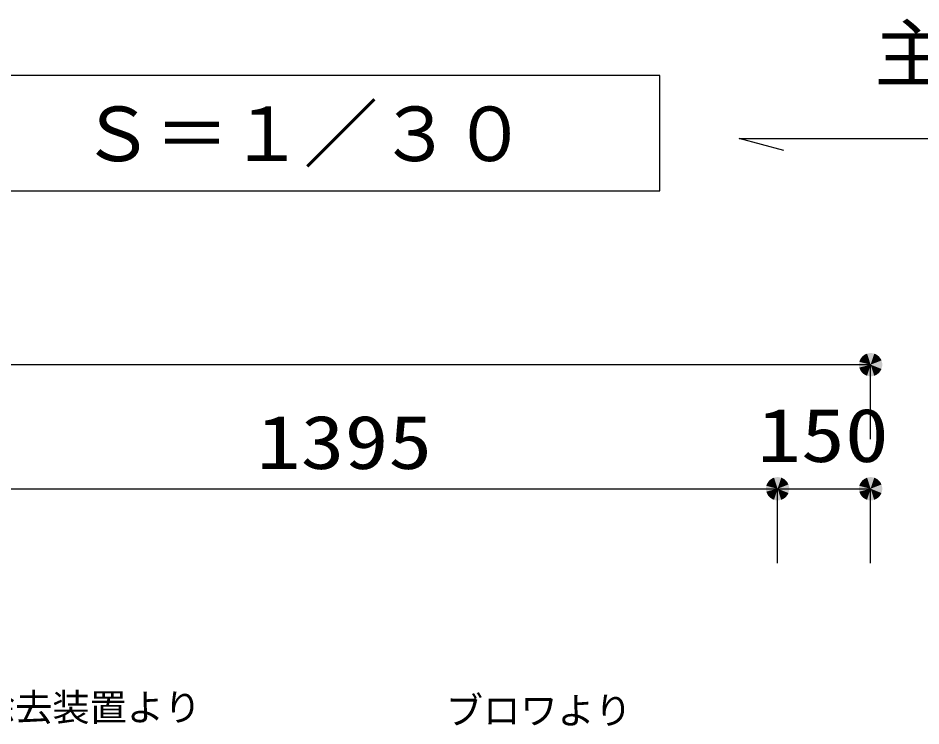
# Model space of a CAD drawing. Units: millimetres, scale not verified. Extents: x -23521 to 8910, y -6308 to 6308.
# Drawn here: x -4195 to -2740, y 1824 to 2965 of the extents above; entities that cross this region are included whole.
import ezdxf
from ezdxf.enums import TextEntityAlignment as Align

# ---------------------------------------------------------------- set-up
doc = ezdxf.new("R2010")
doc.units = ezdxf.units.MM
doc.header["$LTSCALE"] = 30
for name, color, linetype, lineweight in [('0-1_空気管', 3, 'Continuous', 25), ('0-B_3-6_SUNPO', 4, 'Continuous', 25), ('0-E_機器', 2, 'Continuous', 25), ('1-8_00クル-フ-6寸法', 132, 'Continuous', 25)]:
    doc.layers.add(name, color=color, linetype=linetype, lineweight=lineweight)
doc.styles.add('ＭＳ ゴシック', font='')
doc.styles.get('ＭＳ ゴシック').set_extended_font_data('MS Gothic')

msp = doc.modelspace()

# ---------------------------------------------------------------- linework, layer by layer
at = {"layer": '0-B_3-6_SUNPO', "color": 3}
msp.add_lwpolyline([(-2960.35, 2751.74), (-3032.79, 2771.15), (-2082.79, 2771.15), (-2155.24, 2790.57)], dxfattribs=at)
at = {"layer": '0-E_機器', "color": 3}
msp.add_lwpolyline([(-3160.35, 2686.37), (-3160.35, 2872.68), (-5189.68, 2872.68), (-5189.68, 2686.37)], close=True, dxfattribs=at)
at = {"layer": '1-8_00クル-フ-6寸法', "color": 4}
for p, q in [((-2820.63, 2406.27), (-5910.66, 2406.27)), ((-2820.63, 2286.27), (-2820.63, 2406.27)), ((-4365.66, 2206.27), (-2970.63, 2206.27)), ((-2970.63, 2086.27), (-2970.63, 2206.27)), ((-2970.63, 2086.27), (-2970.63, 2206.27)), ((-2970.63, 2206.27), (-2820.63, 2206.27)), ((-2820.63, 2086.27), (-2820.63, 2206.27))]:
    msp.add_line(p, q, dxfattribs=at)
at = {"layer": '1-8_00クル-フ-6寸法'}
for points in [[(-2820.63, 2406.27), (-2837.06, 2415.3), (-2835.79, 2417.29)], [(-2820.63, 2406.27), (-2835.79, 2417.29), (-2834.29, 2419.1)], [(-2820.63, 2406.27), (-2834.29, 2419.1), (-2832.58, 2420.71)], [(-2820.63, 2406.27), (-2832.58, 2420.71), (-2830.67, 2422.1)], [(-2820.63, 2406.27), (-2830.67, 2422.1), (-2828.61, 2423.23)], [(-2820.63, 2406.27), (-2828.61, 2423.23), (-2826.42, 2424.1)], [(-2820.63, 2406.27), (-2826.42, 2424.1), (-2824.14, 2424.68)], [(-2820.63, 2406.27), (-2824.14, 2424.68), (-2821.8, 2424.98)], [(-2820.63, 2406.27), (-2821.8, 2424.98), (-2819.45, 2424.98)], [(-2820.63, 2406.27), (-2819.45, 2424.98), (-2817.11, 2424.68)], [(-2820.63, 2406.27), (-2817.11, 2424.68), (-2814.83, 2424.1)], [(-2820.63, 2406.27), (-2814.83, 2424.1), (-2812.64, 2423.23)], [(-2820.63, 2406.27), (-2812.64, 2423.23), (-2810.58, 2422.1)], [(-2820.63, 2406.27), (-2810.58, 2422.1), (-2808.67, 2420.71)], [(-2820.63, 2406.27), (-2808.67, 2420.71), (-2806.96, 2419.1)], [(-2820.63, 2406.27), (-2806.96, 2419.1), (-2805.46, 2417.29)], [(-2820.63, 2406.27), (-2805.46, 2417.29), (-2804.19, 2415.3)], [(-2820.63, 2406.27), (-2839.38, 2406.27), (-2839.23, 2408.62)], [(-2820.63, 2406.27), (-2839.23, 2403.92), (-2839.38, 2406.27)], [(-2820.63, 2406.27), (-2839.23, 2408.62), (-2838.79, 2410.93)], [(-2820.63, 2406.27), (-2838.79, 2401.6), (-2839.23, 2403.92)], [(-2820.63, 2406.27), (-2838.79, 2410.93), (-2838.06, 2413.17)], [(-2820.63, 2406.27), (-2838.06, 2399.36), (-2838.79, 2401.6)], [(-2820.63, 2406.27), (-2838.06, 2413.17), (-2837.06, 2415.3)], [(-2820.63, 2406.27), (-2837.06, 2397.23), (-2838.06, 2399.36)], [(-2820.63, 2406.27), (-2835.79, 2395.24), (-2837.06, 2397.23)], [(-2820.63, 2406.27), (-2834.29, 2393.43), (-2835.79, 2395.24)], [(-2820.63, 2406.27), (-2832.58, 2391.82), (-2834.29, 2393.43)], [(-2820.63, 2406.27), (-2830.67, 2390.43), (-2832.58, 2391.82)], [(-2820.63, 2406.27), (-2828.61, 2389.3), (-2830.67, 2390.43)], [(-2820.63, 2406.27), (-2826.42, 2388.43), (-2828.61, 2389.3)], [(-2820.63, 2406.27), (-2824.14, 2387.85), (-2826.42, 2388.43)], [(-2820.63, 2406.27), (-2821.8, 2387.55), (-2824.14, 2387.85)], [(-2820.63, 2406.27), (-2819.45, 2387.55), (-2821.8, 2387.55)], [(-2820.63, 2406.27), (-2804.19, 2415.3), (-2803.19, 2413.17)], [(-2820.63, 2406.27), (-2803.19, 2413.17), (-2802.46, 2410.93)], [(-2820.63, 2406.27), (-2802.46, 2410.93), (-2802.02, 2408.62)], [(-2820.63, 2406.27), (-2802.02, 2408.62), (-2801.88, 2406.27)], [(-2820.63, 2406.27), (-2817.11, 2387.85), (-2819.45, 2387.55)], [(-2820.63, 2406.27), (-2814.83, 2388.43), (-2817.11, 2387.85)], [(-2820.63, 2406.27), (-2812.64, 2389.3), (-2814.83, 2388.43)], [(-2820.63, 2406.27), (-2810.58, 2390.43), (-2812.64, 2389.3)], [(-2820.63, 2406.27), (-2808.67, 2391.82), (-2810.58, 2390.43)], [(-2820.63, 2406.27), (-2806.96, 2393.43), (-2808.67, 2391.82)], [(-2820.63, 2406.27), (-2805.46, 2395.24), (-2806.96, 2393.43)], [(-2820.63, 2406.27), (-2804.19, 2397.23), (-2805.46, 2395.24)], [(-2820.63, 2406.27), (-2803.19, 2399.36), (-2804.19, 2397.23)], [(-2820.63, 2406.27), (-2802.46, 2401.6), (-2803.19, 2399.36)], [(-2820.63, 2406.27), (-2802.02, 2403.92), (-2802.46, 2401.6)], [(-2820.63, 2406.27), (-2801.88, 2406.27), (-2802.02, 2403.92)], [(-2970.63, 2206.27), (-2988.79, 2210.93), (-2988.06, 2213.17)], [(-2970.63, 2206.27), (-2988.79, 2210.93), (-2988.06, 2213.17)], [(-2970.63, 2206.27), (-2988.06, 2213.17), (-2987.06, 2215.3)], [(-2970.63, 2206.27), (-2988.06, 2213.17), (-2987.06, 2215.3)], [(-2970.63, 2206.27), (-2987.06, 2215.3), (-2985.79, 2217.29)], [(-2970.63, 2206.27), (-2987.06, 2215.3), (-2985.79, 2217.29)], [(-2970.63, 2206.27), (-2985.79, 2217.29), (-2984.29, 2219.1)], [(-2970.63, 2206.27), (-2985.79, 2217.29), (-2984.29, 2219.1)], [(-2970.63, 2206.27), (-2984.29, 2219.1), (-2982.58, 2220.71)], [(-2970.63, 2206.27), (-2984.29, 2219.1), (-2982.58, 2220.71)], [(-2970.63, 2206.27), (-2982.58, 2220.71), (-2980.67, 2222.1)], [(-2970.63, 2206.27), (-2982.58, 2220.71), (-2980.67, 2222.1)], [(-2970.63, 2206.27), (-2980.67, 2222.1), (-2978.61, 2223.23)], [(-2970.63, 2206.27), (-2980.67, 2222.1), (-2978.61, 2223.23)], [(-2970.63, 2206.27), (-2978.61, 2223.23), (-2976.42, 2224.1)], [(-2970.63, 2206.27), (-2978.61, 2223.23), (-2976.42, 2224.1)], [(-2970.63, 2206.27), (-2976.42, 2224.1), (-2974.14, 2224.68)], [(-2970.63, 2206.27), (-2976.42, 2224.1), (-2974.14, 2224.68)], [(-2970.63, 2206.27), (-2974.14, 2224.68), (-2971.8, 2224.98)], [(-2970.63, 2206.27), (-2974.14, 2224.68), (-2971.8, 2224.98)], [(-2970.63, 2206.27), (-2971.8, 2224.98), (-2969.45, 2224.98)], [(-2970.63, 2206.27), (-2971.8, 2224.98), (-2969.45, 2224.98)], [(-2970.63, 2206.27), (-2969.45, 2224.98), (-2967.11, 2224.68)], [(-2970.63, 2206.27), (-2969.45, 2224.98), (-2967.11, 2224.68)], [(-2970.63, 2206.27), (-2967.11, 2224.68), (-2964.83, 2224.1)], [(-2970.63, 2206.27), (-2967.11, 2224.68), (-2964.83, 2224.1)], [(-2970.63, 2206.27), (-2964.83, 2224.1), (-2962.64, 2223.23)], [(-2970.63, 2206.27), (-2964.83, 2224.1), (-2962.64, 2223.23)], [(-2970.63, 2206.27), (-2962.64, 2223.23), (-2960.58, 2222.1)], [(-2970.63, 2206.27), (-2962.64, 2223.23), (-2960.58, 2222.1)], [(-2970.63, 2206.27), (-2960.58, 2222.1), (-2958.67, 2220.71)], [(-2970.63, 2206.27), (-2960.58, 2222.1), (-2958.67, 2220.71)], [(-2970.63, 2206.27), (-2958.67, 2220.71), (-2956.96, 2219.1)], [(-2970.63, 2206.27), (-2958.67, 2220.71), (-2956.96, 2219.1)], [(-2970.63, 2206.27), (-2956.96, 2219.1), (-2955.46, 2217.29)], [(-2970.63, 2206.27), (-2956.96, 2219.1), (-2955.46, 2217.29)], [(-2970.63, 2206.27), (-2955.46, 2217.29), (-2954.19, 2215.3)], [(-2970.63, 2206.27), (-2955.46, 2217.29), (-2954.19, 2215.3)], [(-2970.63, 2206.27), (-2954.19, 2215.3), (-2953.19, 2213.17)], [(-2970.63, 2206.27), (-2954.19, 2215.3), (-2953.19, 2213.17)], [(-2970.63, 2206.27), (-2953.19, 2213.17), (-2952.46, 2210.93)], [(-2970.63, 2206.27), (-2953.19, 2213.17), (-2952.46, 2210.93)], [(-2820.63, 2206.27), (-2838.79, 2210.93), (-2838.06, 2213.17)], [(-2820.63, 2206.27), (-2838.06, 2213.17), (-2837.06, 2215.3)], [(-2820.63, 2206.27), (-2837.06, 2215.3), (-2835.79, 2217.29)], [(-2820.63, 2206.27), (-2835.79, 2217.29), (-2834.29, 2219.1)], [(-2820.63, 2206.27), (-2834.29, 2219.1), (-2832.58, 2220.71)], [(-2820.63, 2206.27), (-2832.58, 2220.71), (-2830.67, 2222.1)], [(-2820.63, 2206.27), (-2830.67, 2222.1), (-2828.61, 2223.23)], [(-2820.63, 2206.27), (-2828.61, 2223.23), (-2826.42, 2224.1)], [(-2820.63, 2206.27), (-2826.42, 2224.1), (-2824.14, 2224.68)], [(-2820.63, 2206.27), (-2824.14, 2224.68), (-2821.8, 2224.98)], [(-2820.63, 2206.27), (-2821.8, 2224.98), (-2819.45, 2224.98)], [(-2820.63, 2206.27), (-2819.45, 2224.98), (-2817.11, 2224.68)], [(-2820.63, 2206.27), (-2817.11, 2224.68), (-2814.83, 2224.1)], [(-2820.63, 2206.27), (-2814.83, 2224.1), (-2812.64, 2223.23)], [(-2820.63, 2206.27), (-2812.64, 2223.23), (-2810.58, 2222.1)], [(-2820.63, 2206.27), (-2810.58, 2222.1), (-2808.67, 2220.71)], [(-2820.63, 2206.27), (-2808.67, 2220.71), (-2806.96, 2219.1)], [(-2820.63, 2206.27), (-2806.96, 2219.1), (-2805.46, 2217.29)], [(-2820.63, 2206.27), (-2805.46, 2217.29), (-2804.19, 2215.3)], [(-2820.63, 2206.27), (-2804.19, 2215.3), (-2803.19, 2213.17)], [(-2820.63, 2206.27), (-2803.19, 2213.17), (-2802.46, 2210.93)], [(-2970.63, 2206.27), (-2989.38, 2206.27), (-2989.23, 2208.62)], [(-2970.63, 2206.27), (-2989.38, 2206.27), (-2989.23, 2208.62)], [(-2970.63, 2206.27), (-2989.23, 2203.92), (-2989.38, 2206.27)], [(-2970.63, 2206.27), (-2989.23, 2203.92), (-2989.38, 2206.27)], [(-2970.63, 2206.27), (-2989.23, 2208.62), (-2988.79, 2210.93)], [(-2970.63, 2206.27), (-2989.23, 2208.62), (-2988.79, 2210.93)], [(-2970.63, 2206.27), (-2988.79, 2201.6), (-2989.23, 2203.92)], [(-2970.63, 2206.27), (-2988.79, 2201.6), (-2989.23, 2203.92)], [(-2970.63, 2206.27), (-2988.06, 2199.36), (-2988.79, 2201.6)], [(-2970.63, 2206.27), (-2988.06, 2199.36), (-2988.79, 2201.6)], [(-2970.63, 2206.27), (-2987.06, 2197.23), (-2988.06, 2199.36)], [(-2970.63, 2206.27), (-2987.06, 2197.23), (-2988.06, 2199.36)], [(-2970.63, 2206.27), (-2985.79, 2195.24), (-2987.06, 2197.23)], [(-2970.63, 2206.27), (-2985.79, 2195.24), (-2987.06, 2197.23)], [(-2970.63, 2206.27), (-2984.29, 2193.43), (-2985.79, 2195.24)], [(-2970.63, 2206.27), (-2984.29, 2193.43), (-2985.79, 2195.24)], [(-2970.63, 2206.27), (-2982.58, 2191.82), (-2984.29, 2193.43)], [(-2970.63, 2206.27), (-2982.58, 2191.82), (-2984.29, 2193.43)], [(-2970.63, 2206.27), (-2980.67, 2190.43), (-2982.58, 2191.82)], [(-2970.63, 2206.27), (-2980.67, 2190.43), (-2982.58, 2191.82)], [(-2970.63, 2206.27), (-2978.61, 2189.3), (-2980.67, 2190.43)], [(-2970.63, 2206.27), (-2978.61, 2189.3), (-2980.67, 2190.43)], [(-2970.63, 2206.27), (-2976.42, 2188.43), (-2978.61, 2189.3)], [(-2970.63, 2206.27), (-2976.42, 2188.43), (-2978.61, 2189.3)], [(-2970.63, 2206.27), (-2974.14, 2187.85), (-2976.42, 2188.43)], [(-2970.63, 2206.27), (-2974.14, 2187.85), (-2976.42, 2188.43)], [(-2970.63, 2206.27), (-2971.8, 2187.55), (-2974.14, 2187.85)], [(-2970.63, 2206.27), (-2971.8, 2187.55), (-2974.14, 2187.85)], [(-2970.63, 2206.27), (-2969.45, 2187.55), (-2971.8, 2187.55)], [(-2970.63, 2206.27), (-2969.45, 2187.55), (-2971.8, 2187.55)], [(-2970.63, 2206.27), (-2952.46, 2210.93), (-2952.02, 2208.62)], [(-2970.63, 2206.27), (-2952.46, 2210.93), (-2952.02, 2208.62)], [(-2970.63, 2206.27), (-2952.02, 2208.62), (-2951.88, 2206.27)], [(-2970.63, 2206.27), (-2952.02, 2208.62), (-2951.88, 2206.27)], [(-2970.63, 2206.27), (-2967.11, 2187.85), (-2969.45, 2187.55)], [(-2970.63, 2206.27), (-2964.83, 2188.43), (-2967.11, 2187.85)], [(-2970.63, 2206.27), (-2962.64, 2189.3), (-2964.83, 2188.43)], [(-2970.63, 2206.27), (-2960.58, 2190.43), (-2962.64, 2189.3)], [(-2970.63, 2206.27), (-2958.67, 2191.82), (-2960.58, 2190.43)], [(-2970.63, 2206.27), (-2956.96, 2193.43), (-2958.67, 2191.82)], [(-2970.63, 2206.27), (-2955.46, 2195.24), (-2956.96, 2193.43)], [(-2970.63, 2206.27), (-2954.19, 2197.23), (-2955.46, 2195.24)], [(-2970.63, 2206.27), (-2953.19, 2199.36), (-2954.19, 2197.23)], [(-2970.63, 2206.27), (-2952.46, 2201.6), (-2953.19, 2199.36)], [(-2970.63, 2206.27), (-2952.02, 2203.92), (-2952.46, 2201.6)], [(-2970.63, 2206.27), (-2951.88, 2206.27), (-2952.02, 2203.92)], [(-2970.63, 2206.27), (-2967.11, 2187.85), (-2969.45, 2187.55)], [(-2970.63, 2206.27), (-2964.83, 2188.43), (-2967.11, 2187.85)], [(-2970.63, 2206.27), (-2962.64, 2189.3), (-2964.83, 2188.43)], [(-2970.63, 2206.27), (-2960.58, 2190.43), (-2962.64, 2189.3)], [(-2970.63, 2206.27), (-2958.67, 2191.82), (-2960.58, 2190.43)], [(-2970.63, 2206.27), (-2956.96, 2193.43), (-2958.67, 2191.82)], [(-2970.63, 2206.27), (-2955.46, 2195.24), (-2956.96, 2193.43)], [(-2970.63, 2206.27), (-2954.19, 2197.23), (-2955.46, 2195.24)], [(-2970.63, 2206.27), (-2953.19, 2199.36), (-2954.19, 2197.23)], [(-2970.63, 2206.27), (-2952.46, 2201.6), (-2953.19, 2199.36)], [(-2970.63, 2206.27), (-2952.02, 2203.92), (-2952.46, 2201.6)], [(-2970.63, 2206.27), (-2951.88, 2206.27), (-2952.02, 2203.92)], [(-2820.63, 2206.27), (-2839.38, 2206.27), (-2839.23, 2208.62)], [(-2820.63, 2206.27), (-2839.23, 2203.92), (-2839.38, 2206.27)], [(-2820.63, 2206.27), (-2839.23, 2208.62), (-2838.79, 2210.93)], [(-2820.63, 2206.27), (-2838.79, 2201.6), (-2839.23, 2203.92)], [(-2820.63, 2206.27), (-2838.06, 2199.36), (-2838.79, 2201.6)], [(-2820.63, 2206.27), (-2837.06, 2197.23), (-2838.06, 2199.36)], [(-2820.63, 2206.27), (-2835.79, 2195.24), (-2837.06, 2197.23)], [(-2820.63, 2206.27), (-2834.29, 2193.43), (-2835.79, 2195.24)], [(-2820.63, 2206.27), (-2832.58, 2191.82), (-2834.29, 2193.43)], [(-2820.63, 2206.27), (-2830.67, 2190.43), (-2832.58, 2191.82)], [(-2820.63, 2206.27), (-2828.61, 2189.3), (-2830.67, 2190.43)], [(-2820.63, 2206.27), (-2826.42, 2188.43), (-2828.61, 2189.3)], [(-2820.63, 2206.27), (-2824.14, 2187.85), (-2826.42, 2188.43)], [(-2820.63, 2206.27), (-2821.8, 2187.55), (-2824.14, 2187.85)], [(-2820.63, 2206.27), (-2819.45, 2187.55), (-2821.8, 2187.55)], [(-2820.63, 2206.27), (-2802.46, 2210.93), (-2802.02, 2208.62)], [(-2820.63, 2206.27), (-2802.02, 2208.62), (-2801.88, 2206.27)], [(-2820.63, 2206.27), (-2817.11, 2187.85), (-2819.45, 2187.55)], [(-2820.63, 2206.27), (-2814.83, 2188.43), (-2817.11, 2187.85)], [(-2820.63, 2206.27), (-2812.64, 2189.3), (-2814.83, 2188.43)], [(-2820.63, 2206.27), (-2810.58, 2190.43), (-2812.64, 2189.3)], [(-2820.63, 2206.27), (-2808.67, 2191.82), (-2810.58, 2190.43)], [(-2820.63, 2206.27), (-2806.96, 2193.43), (-2808.67, 2191.82)], [(-2820.63, 2206.27), (-2805.46, 2195.24), (-2806.96, 2193.43)], [(-2820.63, 2206.27), (-2804.19, 2197.23), (-2805.46, 2195.24)], [(-2820.63, 2206.27), (-2803.19, 2199.36), (-2804.19, 2197.23)], [(-2820.63, 2206.27), (-2802.46, 2201.6), (-2803.19, 2199.36)], [(-2820.63, 2206.27), (-2802.02, 2203.92), (-2802.46, 2201.6)], [(-2820.63, 2206.27), (-2801.88, 2206.27), (-2802.02, 2203.92)]]:
    msp.add_solid(points, dxfattribs=at)

# ---------------------------------------------------------------- texts
at = {"layer": '0-1_空気管', "color": 4, "style": 'ＭＳ ゴシック'}
for s, p in [('リン除去装置より', (-4380.08, 1818.73)), ('ブロワより', (-3505.59, 1813.66))]:
    msp.add_text(s, height=43.99, dxfattribs=at).set_placement(p, align=Align.BOTTOM_LEFT)
at = {"layer": '0-B_3-6_SUNPO', "style": 'ＭＳ ゴシック'}
msp.add_text('主筋方向', height=87.98, dxfattribs=at).set_placement((-2814.29, 2837.44), align=Align.BOTTOM_LEFT)
at = {"layer": '0-E_機器', "color": 4, "style": 'ＭＳ ゴシック'}
msp.add_text('Ｓ＝１／３０', height=87.98, dxfattribs=at).set_placement((-4094.88, 2708.07), align=Align.BOTTOM_LEFT)
at = {"layer": '1-8_00クル-フ-6寸法', "color": 3, "style": 'ＭＳ ゴシック', "width": 1.2}
for s, p in [('150', (-3003.63, 2223.36)), ('1395', (-3810.43, 2212.11))]:
    msp.add_text(s, height=86.66, dxfattribs=at).set_placement(p, align=Align.BOTTOM_LEFT)

doc.saveas('drawing.dxf')
